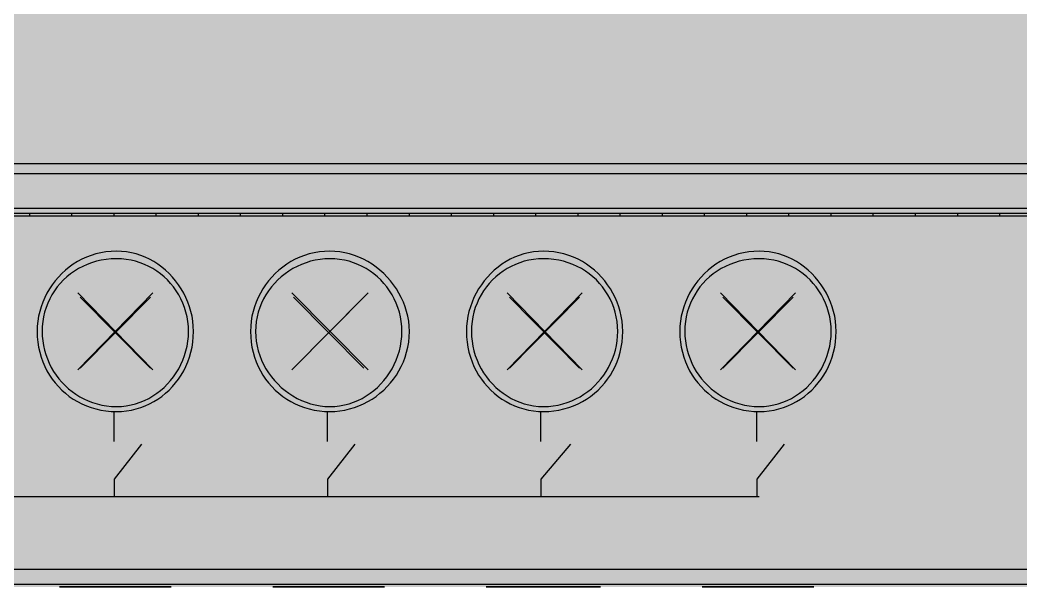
# Model space of a CAD drawing. Header units: millimetres. Extents: x 0 to 966, y -664 to 90.
# Drawn here: x 36.43 to 72, y 0 to 20.16 of the extents above; entities that cross this region are included whole.
import ezdxf

# ---------------------------------------------------------------- set-up
doc = ezdxf.new("R2010")
doc.units = ezdxf.units.MM
for name, color, linetype in [('HDL_BODY', 7, 'Continuous'), ('HDL_COLOUR', 7, 'Continuous'), ('HDL_DETAIL', 7, 'Continuous'), ('HDL_PRINT', 7, 'Continuous')]:
    doc.layers.add(name, color=color, linetype=linetype)

# ---------------------------------------------------------------- blocks, each defined once
blk = doc.blocks.new('M_MHR17U.1_FRONT')
at = {"layer": 'HDL_BODY', "true_color": 0x202126}
blk.add_hatch(color=250, dxfattribs=at).paths.add_polyline_path([(0, 0), (144, 0), (144, 90), (0, 90)])
at = {"layer": 'HDL_BODY', "true_color": 0x23242a}
blk.add_hatch(color=250, dxfattribs=at).paths.add_polyline_path([(0.4, 0.5), (143.6, 0.5), (143.6, 19.8), (0.4, 19.8)])
at = {"layer": 'HDL_COLOUR', "true_color": 0x1a332c}
for points in [[(39.857, 11.94), (39.668, 11.934), (39.483, 11.915), (39.303, 11.885), (39.126, 11.843), (38.954, 11.789), (38.788, 11.726), (38.627, 11.652), (38.471, 11.568), (38.322, 11.475), (38.179, 11.373), (38.042, 11.263), (37.913, 11.145), (37.792, 11.019), (37.678, 10.886), (37.572, 10.747), (37.475, 10.602), (37.386, 10.451), (37.307, 10.294), (37.237, 10.133), (37.177, 9.967), (37.127, 9.798), (37.087, 9.625), (37.059, 9.449), (37.041, 9.27), (37.036, 9.089), (37.041, 8.898), (37.059, 8.711), (37.087, 8.529), (37.127, 8.35), (37.177, 8.177), (37.237, 8.008), (37.307, 7.845), (37.386, 7.688), (37.475, 7.537), (37.572, 7.392), (37.678, 7.255), (37.792, 7.124), (37.913, 7.001), (38.042, 6.886), (38.179, 6.779), (38.322, 6.681), (38.471, 6.592), (38.627, 6.511), (38.788, 6.441), (38.954, 6.38), (39.126, 6.33), (39.303, 6.29), (39.483, 6.261), (39.668, 6.243), (39.857, 6.237), (40.036, 6.243), (40.211, 6.261), (40.384, 6.29), (40.553, 6.33), (40.717, 6.38), (40.878, 6.441), (41.033, 6.511), (41.184, 6.592), (41.329, 6.681), (41.468, 6.779), (41.6, 6.886), (41.727, 7.001), (41.846, 7.124), (41.957, 7.255), (42.061, 7.392), (42.157, 7.537), (42.244, 7.688), (42.323, 7.845), (42.392, 8.008), (42.452, 8.177), (42.501, 8.35), (42.54, 8.529), (42.569, 8.711), (42.586, 8.898), (42.592, 9.089), (42.586, 9.27), (42.569, 9.449), (42.54, 9.625), (42.501, 9.798), (42.452, 9.967), (42.392, 10.133), (42.323, 10.294), (42.244, 10.451), (42.157, 10.602), (42.061, 10.747), (41.957, 10.886), (41.846, 11.019), (41.727, 11.145), (41.6, 11.263), (41.468, 11.373), (41.329, 11.475), (41.184, 11.568), (41.033, 11.652), (40.878, 11.726), (40.717, 11.789), (40.553, 11.843), (40.384, 11.885), (40.211, 11.915), (40.036, 11.934), (39.857, 11.94)], [(47.44, 11.94), (47.252, 11.934), (47.067, 11.915), (46.886, 11.885), (46.709, 11.843), (46.538, 11.789), (46.371, 11.726), (46.21, 11.652), (46.054, 11.568), (45.905, 11.475), (45.762, 11.373), (45.625, 11.263), (45.496, 11.145), (45.375, 11.019), (45.261, 10.886), (45.155, 10.747), (45.058, 10.602), (44.969, 10.451), (44.89, 10.294), (44.82, 10.133), (44.76, 9.967), (44.71, 9.798), (44.671, 9.625), (44.642, 9.449), (44.625, 9.27), (44.619, 9.089), (44.625, 8.898), (44.642, 8.711), (44.671, 8.529), (44.71, 8.35), (44.76, 8.177), (44.82, 8.008), (44.89, 7.845), (44.969, 7.688), (45.058, 7.537), (45.155, 7.392), (45.261, 7.255), (45.375, 7.124), (45.496, 7.001), (45.625, 6.886), (45.762, 6.779), (45.905, 6.681), (46.054, 6.592), (46.21, 6.511), (46.371, 6.441), (46.538, 6.38), (46.709, 6.33), (46.886, 6.29), (47.067, 6.261), (47.252, 6.243), (47.44, 6.237), (47.619, 6.243), (47.796, 6.261), (47.971, 6.29), (48.142, 6.33), (48.31, 6.38), (48.474, 6.441), (48.634, 6.511), (48.788, 6.592), (48.938, 6.681), (49.082, 6.779), (49.22, 6.886), (49.352, 7.001), (49.476, 7.124), (49.593, 7.255), (49.702, 7.392), (49.803, 7.537), (49.895, 7.688), (49.978, 7.845), (50.051, 8.008), (50.115, 8.177), (50.167, 8.35), (50.209, 8.529), (50.24, 8.711), (50.258, 8.898), (50.264, 9.089), (50.258, 9.27), (50.24, 9.449), (50.209, 9.625), (50.167, 9.798), (50.115, 9.967), (50.051, 10.133), (49.978, 10.294), (49.895, 10.451), (49.803, 10.602), (49.702, 10.747), (49.593, 10.886), (49.476, 11.019), (49.352, 11.145), (49.22, 11.263), (49.082, 11.373), (48.938, 11.475), (48.788, 11.568), (48.634, 11.652), (48.474, 11.726), (48.31, 11.789), (48.142, 11.843), (47.971, 11.885), (47.796, 11.915), (47.619, 11.934), (47.44, 11.94)], [(55.026, 11.94), (54.848, 11.934), (54.672, 11.915), (54.499, 11.885), (54.331, 11.843), (54.166, 11.789), (54.005, 11.726), (53.85, 11.652), (53.699, 11.568), (53.555, 11.475), (53.415, 11.373), (53.283, 11.263), (53.157, 11.145), (53.038, 11.019), (52.926, 10.886), (52.822, 10.747), (52.726, 10.602), (52.639, 10.451), (52.56, 10.294), (52.491, 10.133), (52.432, 9.967), (52.382, 9.798), (52.343, 9.625), (52.314, 9.449), (52.297, 9.27), (52.291, 9.089), (52.297, 8.898), (52.314, 8.711), (52.343, 8.529), (52.382, 8.35), (52.432, 8.177), (52.491, 8.008), (52.56, 7.845), (52.639, 7.688), (52.726, 7.537), (52.822, 7.392), (52.926, 7.255), (53.038, 7.124), (53.157, 7.001), (53.283, 6.886), (53.415, 6.779), (53.555, 6.681), (53.699, 6.592), (53.85, 6.511), (54.005, 6.441), (54.166, 6.38), (54.331, 6.33), (54.499, 6.29), (54.672, 6.261), (54.848, 6.243), (55.026, 6.237), (55.215, 6.243), (55.4, 6.261), (55.581, 6.29), (55.757, 6.33), (55.929, 6.38), (56.095, 6.441), (56.257, 6.511), (56.412, 6.592), (56.562, 6.681), (56.705, 6.779), (56.841, 6.886), (56.97, 7.001), (57.092, 7.124), (57.206, 7.255), (57.311, 7.392), (57.409, 7.537), (57.497, 7.688), (57.576, 7.845), (57.646, 8.008), (57.706, 8.177), (57.756, 8.35), (57.796, 8.529), (57.824, 8.711), (57.842, 8.898), (57.848, 9.089), (57.842, 9.27), (57.824, 9.449), (57.796, 9.625), (57.756, 9.798), (57.706, 9.967), (57.646, 10.133), (57.576, 10.294), (57.497, 10.451), (57.409, 10.602), (57.311, 10.747), (57.206, 10.886), (57.092, 11.019), (56.97, 11.145), (56.841, 11.263), (56.705, 11.373), (56.562, 11.475), (56.412, 11.568), (56.257, 11.652), (56.095, 11.726), (55.929, 11.789), (55.757, 11.843), (55.581, 11.885), (55.4, 11.915), (55.215, 11.934), (55.026, 11.94)], [(62.696, 11.94), (62.507, 11.934), (62.322, 11.915), (62.141, 11.885), (61.965, 11.843), (61.793, 11.789), (61.626, 11.726), (61.465, 11.652), (61.31, 11.568), (61.16, 11.475), (61.017, 11.373), (60.881, 11.263), (60.752, 11.145), (60.63, 11.019), (60.516, 10.886), (60.411, 10.747), (60.313, 10.602), (60.225, 10.451), (60.145, 10.294), (60.075, 10.133), (60.015, 9.967), (59.966, 9.798), (59.926, 9.625), (59.898, 9.449), (59.88, 9.27), (59.874, 9.089), (59.88, 8.898), (59.898, 8.711), (59.926, 8.529), (59.966, 8.35), (60.015, 8.177), (60.075, 8.008), (60.145, 7.845), (60.225, 7.688), (60.313, 7.537), (60.411, 7.392), (60.516, 7.255), (60.63, 7.124), (60.752, 7.001), (60.881, 6.886), (61.017, 6.779), (61.16, 6.681), (61.31, 6.592), (61.465, 6.511), (61.626, 6.441), (61.793, 6.38), (61.965, 6.33), (62.141, 6.29), (62.322, 6.261), (62.507, 6.243), (62.696, 6.237), (62.874, 6.243), (63.05, 6.261), (63.223, 6.29), (63.391, 6.33), (63.556, 6.38), (63.716, 6.441), (63.872, 6.511), (64.022, 6.592), (64.167, 6.681), (64.306, 6.779), (64.439, 6.886), (64.565, 7.001), (64.684, 7.124), (64.796, 7.255), (64.9, 7.392), (64.996, 7.537), (65.083, 7.688), (65.162, 7.845), (65.231, 8.008), (65.29, 8.177), (65.34, 8.35), (65.379, 8.529), (65.407, 8.711), (65.425, 8.898), (65.431, 9.089), (65.425, 9.27), (65.407, 9.449), (65.379, 9.625), (65.34, 9.798), (65.29, 9.967), (65.231, 10.133), (65.162, 10.294), (65.083, 10.451), (64.996, 10.602), (64.9, 10.747), (64.796, 10.886), (64.684, 11.019), (64.565, 11.145), (64.439, 11.263), (64.306, 11.373), (64.167, 11.475), (64.022, 11.568), (63.872, 11.652), (63.716, 11.726), (63.556, 11.789), (63.391, 11.843), (63.223, 11.885), (63.05, 11.915), (62.874, 11.934), (62.696, 11.94)], [(39.857, 11.673), (39.672, 11.667), (39.49, 11.65), (39.313, 11.621), (39.141, 11.581), (38.974, 11.531), (38.812, 11.47), (38.656, 11.4), (38.506, 11.32), (38.362, 11.232), (38.225, 11.135), (38.095, 11.029), (37.973, 10.916), (37.858, 10.795), (37.752, 10.668), (37.654, 10.533), (37.564, 10.393), (37.485, 10.246), (37.414, 10.094), (37.354, 9.937), (37.303, 9.776), (37.263, 9.61), (37.235, 9.439), (37.217, 9.266), (37.211, 9.089), (37.217, 8.919), (37.233, 8.751), (37.259, 8.585), (37.296, 8.423), (37.343, 8.264), (37.399, 8.108), (37.464, 7.957), (37.538, 7.81), (37.62, 7.668), (37.711, 7.532), (37.81, 7.402), (37.917, 7.277), (38.031, 7.16), (38.151, 7.049), (38.279, 6.946), (38.413, 6.851), (38.553, 6.764), (38.699, 6.686), (38.85, 6.617), (39.007, 6.557), (39.168, 6.507), (39.334, 6.468), (39.505, 6.439), (39.679, 6.422), (39.857, 6.416), (40.032, 6.422), (40.204, 6.441), (40.372, 6.472), (40.536, 6.515), (40.697, 6.569), (40.852, 6.633), (41.002, 6.708), (41.147, 6.792), (41.287, 6.886), (41.42, 6.988), (41.546, 7.099), (41.666, 7.218), (41.778, 7.344), (41.882, 7.477), (41.979, 7.617), (42.066, 7.762), (42.145, 7.914), (42.215, 8.07), (42.275, 8.231), (42.325, 8.396), (42.364, 8.565), (42.393, 8.737), (42.411, 8.912), (42.416, 9.089), (42.411, 9.266), (42.393, 9.439), (42.364, 9.61), (42.325, 9.776), (42.275, 9.937), (42.215, 10.094), (42.145, 10.246), (42.066, 10.393), (41.979, 10.533), (41.882, 10.668), (41.778, 10.795), (41.666, 10.916), (41.546, 11.029), (41.42, 11.135), (41.287, 11.232), (41.147, 11.32), (41.002, 11.4), (40.852, 11.47), (40.697, 11.531), (40.536, 11.581), (40.372, 11.621), (40.204, 11.65), (40.032, 11.667), (39.857, 11.673)], [(47.44, 11.673), (47.265, 11.667), (47.092, 11.65), (46.922, 11.621), (46.755, 11.581), (46.591, 11.531), (46.432, 11.47), (46.277, 11.4), (46.128, 11.32), (45.984, 11.232), (45.846, 11.135), (45.714, 11.029), (45.59, 10.916), (45.472, 10.795), (45.363, 10.668), (45.262, 10.533), (45.169, 10.393), (45.086, 10.246), (45.012, 10.094), (44.948, 9.937), (44.895, 9.776), (44.853, 9.61), (44.822, 9.439), (44.804, 9.266), (44.797, 9.089), (44.804, 8.912), (44.822, 8.737), (44.853, 8.565), (44.895, 8.396), (44.948, 8.231), (45.012, 8.07), (45.086, 7.914), (45.169, 7.762), (45.262, 7.617), (45.363, 7.477), (45.472, 7.344), (45.59, 7.218), (45.714, 7.099), (45.846, 6.988), (45.984, 6.886), (46.128, 6.792), (46.277, 6.708), (46.432, 6.633), (46.591, 6.569), (46.755, 6.515), (46.922, 6.472), (47.092, 6.441), (47.265, 6.422), (47.44, 6.416), (47.615, 6.422), (47.787, 6.441), (47.955, 6.472), (48.12, 6.515), (48.28, 6.569), (48.435, 6.633), (48.586, 6.708), (48.731, 6.792), (48.87, 6.886), (49.003, 6.988), (49.129, 7.099), (49.249, 7.218), (49.361, 7.344), (49.465, 7.477), (49.562, 7.617), (49.649, 7.762), (49.728, 7.914), (49.798, 8.07), (49.858, 8.231), (49.908, 8.396), (49.947, 8.565), (49.976, 8.737), (49.994, 8.912), (50, 9.089), (49.994, 9.266), (49.976, 9.439), (49.947, 9.61), (49.908, 9.776), (49.858, 9.937), (49.798, 10.094), (49.728, 10.246), (49.649, 10.393), (49.562, 10.533), (49.465, 10.668), (49.361, 10.795), (49.249, 10.916), (49.129, 11.029), (49.003, 11.135), (48.87, 11.232), (48.731, 11.32), (48.586, 11.4), (48.435, 11.47), (48.28, 11.531), (48.12, 11.581), (47.955, 11.621), (47.787, 11.65), (47.615, 11.667), (47.44, 11.673)], [(55.026, 11.673), (54.851, 11.667), (54.679, 11.65), (54.51, 11.621), (54.346, 11.581), (54.185, 11.531), (54.03, 11.47), (53.879, 11.4), (53.734, 11.32), (53.595, 11.232), (53.462, 11.135), (53.336, 11.029), (53.216, 10.916), (53.104, 10.795), (53, 10.668), (52.904, 10.533), (52.816, 10.393), (52.737, 10.246), (52.668, 10.094), (52.608, 9.937), (52.558, 9.776), (52.519, 9.61), (52.49, 9.439), (52.473, 9.266), (52.467, 9.089), (52.473, 8.912), (52.49, 8.737), (52.519, 8.565), (52.558, 8.396), (52.608, 8.231), (52.668, 8.07), (52.737, 7.914), (52.816, 7.762), (52.904, 7.617), (53, 7.477), (53.104, 7.344), (53.216, 7.218), (53.336, 7.099), (53.462, 6.988), (53.595, 6.886), (53.734, 6.792), (53.879, 6.708), (54.03, 6.633), (54.185, 6.569), (54.346, 6.515), (54.51, 6.472), (54.679, 6.441), (54.851, 6.422), (55.026, 6.416), (55.204, 6.422), (55.378, 6.439), (55.549, 6.468), (55.715, 6.507), (55.876, 6.557), (56.032, 6.617), (56.184, 6.686), (56.329, 6.764), (56.469, 6.851), (56.603, 6.946), (56.731, 7.049), (56.851, 7.16), (56.965, 7.277), (57.071, 7.402), (57.17, 7.532), (57.261, 7.668), (57.343, 7.81), (57.417, 7.957), (57.482, 8.108), (57.538, 8.264), (57.584, 8.423), (57.621, 8.585), (57.647, 8.751), (57.664, 8.919), (57.669, 9.089), (57.663, 9.266), (57.646, 9.439), (57.617, 9.61), (57.577, 9.776), (57.527, 9.937), (57.467, 10.094), (57.396, 10.246), (57.316, 10.393), (57.228, 10.533), (57.13, 10.668), (57.023, 10.795), (56.909, 10.916), (56.787, 11.029), (56.657, 11.135), (56.52, 11.232), (56.377, 11.32), (56.227, 11.4), (56.071, 11.47), (55.909, 11.531), (55.742, 11.581), (55.57, 11.621), (55.393, 11.65), (55.211, 11.667), (55.026, 11.673)], [(62.696, 11.673), (62.51, 11.667), (62.329, 11.65), (62.152, 11.621), (61.98, 11.581), (61.813, 11.531), (61.651, 11.47), (61.495, 11.4), (61.344, 11.32), (61.201, 11.232), (61.064, 11.135), (60.934, 11.029), (60.811, 10.916), (60.697, 10.795), (60.59, 10.668), (60.492, 10.533), (60.403, 10.393), (60.323, 10.246), (60.253, 10.094), (60.192, 9.937), (60.142, 9.776), (60.102, 9.61), (60.073, 9.439), (60.056, 9.266), (60.05, 9.089), (60.055, 8.919), (60.072, 8.751), (60.098, 8.585), (60.135, 8.423), (60.181, 8.264), (60.237, 8.108), (60.303, 7.957), (60.377, 7.81), (60.459, 7.668), (60.55, 7.532), (60.649, 7.402), (60.755, 7.277), (60.869, 7.16), (60.99, 7.049), (61.118, 6.946), (61.252, 6.851), (61.392, 6.764), (61.538, 6.686), (61.689, 6.617), (61.846, 6.557), (62.007, 6.507), (62.173, 6.468), (62.343, 6.439), (62.518, 6.422), (62.696, 6.416), (62.871, 6.422), (63.042, 6.441), (63.211, 6.472), (63.375, 6.515), (63.535, 6.569), (63.691, 6.633), (63.841, 6.708), (63.986, 6.792), (64.125, 6.886), (64.258, 6.988), (64.385, 7.099), (64.504, 7.218), (64.617, 7.344), (64.721, 7.477), (64.817, 7.617), (64.905, 7.762), (64.984, 7.914), (65.054, 8.07), (65.114, 8.231), (65.163, 8.396), (65.203, 8.565), (65.232, 8.737), (65.249, 8.912), (65.255, 9.089), (65.249, 9.266), (65.232, 9.439), (65.203, 9.61), (65.163, 9.776), (65.114, 9.937), (65.054, 10.094), (64.984, 10.246), (64.905, 10.393), (64.817, 10.533), (64.721, 10.668), (64.617, 10.795), (64.504, 10.916), (64.385, 11.029), (64.258, 11.135), (64.125, 11.232), (63.986, 11.32), (63.841, 11.4), (63.691, 11.47), (63.535, 11.531), (63.375, 11.581), (63.211, 11.621), (63.042, 11.65), (62.871, 11.667), (62.696, 11.673)]]:
    blk.add_hatch(color=250, dxfattribs=at).paths.add_polyline_path(points)
at = {"layer": 'HDL_COLOUR', "true_color": 0x9ea4a8}
for points in [[(41.759, 9.089), (41.742, 9.349), (41.692, 9.606), (41.611, 9.853), (41.498, 10.087), (41.357, 10.304), (41.189, 10.5), (40.998, 10.673), (40.786, 10.818), (40.558, 10.933), (40.317, 11.017), (40.068, 11.068), (39.814, 11.085), (39.56, 11.068), (39.31, 11.017), (39.07, 10.933), (38.841, 10.818), (38.63, 10.673), (38.439, 10.5), (38.271, 10.304), (38.13, 10.087), (38.017, 9.853), (37.935, 9.606), (37.886, 9.349), (37.869, 9.089), (37.886, 8.828), (37.935, 8.572), (38.017, 8.325), (38.13, 8.091), (38.271, 7.874), (38.439, 7.678), (38.63, 7.505), (38.841, 7.36), (39.07, 7.245), (39.31, 7.161), (39.56, 7.11), (39.814, 7.093), (40.068, 7.11), (40.317, 7.161), (40.558, 7.245), (40.786, 7.36), (40.998, 7.505), (41.189, 7.678), (41.357, 7.874), (41.498, 8.091), (41.611, 8.325), (41.692, 8.572), (41.742, 8.828)], [(49.418, 9.089), (49.401, 9.349), (49.35, 9.606), (49.267, 9.853), (49.153, 10.087), (49.009, 10.304), (48.839, 10.5), (48.644, 10.673), (48.43, 10.818), (48.198, 10.933), (47.953, 11.017), (47.7, 11.068), (47.442, 11.085), (47.184, 11.068), (46.93, 11.017), (46.685, 10.933), (46.454, 10.818), (46.239, 10.673), (46.044, 10.5), (45.874, 10.304), (45.73, 10.087), (45.616, 9.853), (45.533, 9.606), (45.483, 9.349), (45.466, 9.089), (45.483, 8.828), (45.533, 8.572), (45.616, 8.325), (45.73, 8.091), (45.874, 7.874), (46.044, 7.678), (46.239, 7.505), (46.454, 7.36), (46.685, 7.245), (46.93, 7.161), (47.184, 7.11), (47.442, 7.093), (47.7, 7.11), (47.953, 7.161), (48.198, 7.245), (48.43, 7.36), (48.644, 7.505), (48.839, 7.678), (49.009, 7.874), (49.153, 8.091), (49.267, 8.325), (49.35, 8.572), (49.401, 8.828)], [(57.014, 9.089), (56.997, 9.349), (56.948, 9.606), (56.866, 9.853), (56.754, 10.087), (56.612, 10.304), (56.445, 10.5), (56.253, 10.673), (56.042, 10.818), (55.814, 10.933), (55.573, 11.017), (55.323, 11.068), (55.069, 11.085), (54.816, 11.068), (54.566, 11.017), (54.325, 10.933), (54.097, 10.818), (53.885, 10.673), (53.694, 10.5), (53.526, 10.304), (53.385, 10.087), (53.273, 9.853), (53.191, 9.606), (53.141, 9.349), (53.125, 9.089), (53.141, 8.828), (53.191, 8.572), (53.273, 8.325), (53.385, 8.091), (53.526, 7.874), (53.694, 7.678), (53.885, 7.505), (54.097, 7.36), (54.325, 7.245), (54.566, 7.161), (54.816, 7.11), (55.069, 7.093), (55.323, 7.11), (55.573, 7.161), (55.814, 7.245), (56.042, 7.36), (56.253, 7.505), (56.445, 7.678), (56.612, 7.874), (56.754, 8.091), (56.866, 8.325), (56.948, 8.572), (56.997, 8.828)], [(64.597, 9.089), (64.581, 9.349), (64.531, 9.606), (64.449, 9.853), (64.337, 10.087), (64.195, 10.304), (64.028, 10.5), (63.836, 10.673), (63.625, 10.818), (63.397, 10.933), (63.156, 11.017), (62.906, 11.068), (62.652, 11.085), (62.399, 11.068), (62.149, 11.017), (61.908, 10.933), (61.68, 10.818), (61.469, 10.673), (61.277, 10.5), (61.11, 10.304), (60.968, 10.087), (60.856, 9.853), (60.774, 9.606), (60.724, 9.349), (60.708, 9.089), (60.724, 8.828), (60.774, 8.572), (60.856, 8.325), (60.968, 8.091), (61.11, 7.874), (61.277, 7.678), (61.469, 7.505), (61.68, 7.36), (61.908, 7.245), (62.149, 7.161), (62.399, 7.11), (62.652, 7.093), (62.906, 7.11), (63.156, 7.161), (63.397, 7.245), (63.625, 7.36), (63.836, 7.505), (64.028, 7.678), (64.195, 7.874), (64.337, 8.091), (64.449, 8.325), (64.531, 8.572), (64.581, 8.828)], [(41.636, 9.045), (41.62, 9.285), (41.574, 9.521), (41.497, 9.749), (41.392, 9.965), (41.259, 10.165), (41.102, 10.346), (40.923, 10.505), (40.725, 10.638), (40.511, 10.745), (40.285, 10.822), (40.052, 10.869), (39.814, 10.885), (39.576, 10.869), (39.342, 10.822), (39.117, 10.745), (38.903, 10.638), (38.705, 10.505), (38.526, 10.346), (38.368, 10.165), (38.236, 9.965), (38.131, 9.749), (38.054, 9.521), (38.008, 9.285), (37.992, 9.045), (38.008, 8.804), (38.054, 8.568), (38.131, 8.34), (38.236, 8.125), (38.368, 7.924), (38.526, 7.743), (38.705, 7.585), (38.903, 7.451), (39.117, 7.345), (39.342, 7.267), (39.576, 7.22), (39.814, 7.204), (40.052, 7.22), (40.285, 7.267), (40.511, 7.345), (40.725, 7.451), (40.923, 7.585), (41.102, 7.743), (41.259, 7.924), (41.392, 8.125), (41.497, 8.34), (41.574, 8.568), (41.62, 8.804)], [(49.219, 9.045), (49.204, 9.285), (49.157, 9.521), (49.081, 9.749), (48.975, 9.965), (48.843, 10.165), (48.686, 10.346), (48.507, 10.505), (48.309, 10.638), (48.095, 10.745), (47.87, 10.822), (47.636, 10.869), (47.398, 10.885), (47.161, 10.869), (46.927, 10.822), (46.702, 10.745), (46.488, 10.638), (46.29, 10.505), (46.111, 10.346), (45.954, 10.165), (45.822, 9.965), (45.716, 9.749), (45.64, 9.521), (45.593, 9.285), (45.578, 9.045), (45.593, 8.804), (45.64, 8.568), (45.716, 8.34), (45.822, 8.125), (45.954, 7.924), (46.111, 7.743), (46.29, 7.585), (46.488, 7.451), (46.702, 7.345), (46.927, 7.267), (47.161, 7.22), (47.398, 7.204), (47.636, 7.22), (47.87, 7.267), (48.095, 7.345), (48.309, 7.451), (48.507, 7.585), (48.686, 7.743), (48.843, 7.924), (48.975, 8.125), (49.081, 8.34), (49.157, 8.568), (49.204, 8.804)], [(56.889, 9.045), (56.873, 9.285), (56.827, 9.521), (56.75, 9.749), (56.645, 9.965), (56.512, 10.165), (56.355, 10.346), (56.176, 10.505), (55.978, 10.638), (55.765, 10.745), (55.539, 10.822), (55.306, 10.869), (55.068, 10.885), (54.83, 10.869), (54.597, 10.822), (54.371, 10.745), (54.157, 10.638), (53.959, 10.505), (53.78, 10.346), (53.623, 10.165), (53.491, 9.965), (53.386, 9.749), (53.309, 9.521), (53.263, 9.285), (53.247, 9.045), (53.263, 8.804), (53.309, 8.568), (53.386, 8.34), (53.491, 8.125), (53.623, 7.924), (53.78, 7.743), (53.959, 7.585), (54.157, 7.451), (54.371, 7.345), (54.597, 7.267), (54.83, 7.22), (55.068, 7.204), (55.306, 7.22), (55.539, 7.267), (55.765, 7.345), (55.978, 7.451), (56.176, 7.585), (56.355, 7.743), (56.512, 7.924), (56.645, 8.125), (56.75, 8.34), (56.827, 8.568), (56.873, 8.804)], [(64.474, 9.045), (64.459, 9.285), (64.412, 9.521), (64.336, 9.749), (64.23, 9.965), (64.098, 10.165), (63.941, 10.346), (63.762, 10.505), (63.563, 10.638), (63.35, 10.745), (63.124, 10.822), (62.89, 10.869), (62.652, 10.885), (62.415, 10.869), (62.181, 10.822), (61.955, 10.745), (61.742, 10.638), (61.543, 10.505), (61.364, 10.346), (61.207, 10.165), (61.075, 9.965), (60.969, 9.749), (60.893, 9.521), (60.846, 9.285), (60.831, 9.045), (60.846, 8.804), (60.893, 8.568), (60.969, 8.34), (61.075, 8.125), (61.207, 7.924), (61.364, 7.743), (61.543, 7.585), (61.742, 7.451), (61.955, 7.345), (62.181, 7.267), (62.415, 7.22), (62.652, 7.204), (62.89, 7.22), (63.124, 7.267), (63.35, 7.345), (63.563, 7.451), (63.762, 7.585), (63.941, 7.743), (64.098, 7.924), (64.23, 8.125), (64.336, 8.34), (64.412, 8.568), (64.459, 8.804)]]:
    blk.add_hatch(color=253, dxfattribs=at).paths.add_polyline_path(points)
at = {"layer": 'HDL_PRINT', "true_color": 0xdee1e9}
for points in [[(39.241, 15.416), (38.976, 15.416), (38.976, 17.02), (38.938, 16.986), (38.9, 16.961), (38.862, 16.94), (38.825, 16.921), (38.787, 16.9), (38.749, 16.875), (38.711, 16.842), (38.673, 16.809), (38.635, 16.785), (38.598, 16.769), (38.56, 16.759), (38.522, 16.754), (38.484, 16.753), (38.446, 16.752), (38.446, 16.931), (38.508, 16.964), (38.563, 16.997), (38.612, 17.031), (38.656, 17.064), (38.695, 17.098), (38.732, 17.131), (38.767, 17.165), (38.8, 17.198), (38.859, 17.231), (38.903, 17.265), (38.938, 17.298), (38.965, 17.332), (38.989, 17.365), (39.011, 17.399), (39.036, 17.432), (39.065, 17.465), (39.241, 17.465), (39.241, 15.416)], [(46.824, 15.416), (46.559, 15.416), (46.559, 17.02), (46.526, 17.015), (46.498, 17), (46.473, 16.978), (46.444, 16.949), (46.408, 16.916), (46.36, 16.88), (46.294, 16.842), (46.257, 16.837), (46.22, 16.824), (46.182, 16.807), (46.144, 16.788), (46.106, 16.77), (46.068, 16.757), (46.029, 16.752), (46.029, 17.02), (46.092, 17.024), (46.149, 17.035), (46.201, 17.053), (46.251, 17.075), (46.3, 17.102), (46.352, 17.133), (46.408, 17.165), (46.47, 17.198), (46.508, 17.236), (46.544, 17.274), (46.578, 17.313), (46.606, 17.351), (46.629, 17.389), (46.643, 17.427), (46.648, 17.465), (46.824, 17.465), (46.824, 15.416)], [(47.44, 15.951), (47.705, 16.04), (47.709, 15.977), (47.72, 15.921), (47.738, 15.872), (47.761, 15.828), (47.788, 15.788), (47.818, 15.751), (47.85, 15.717), (47.884, 15.683), (47.89, 15.677), (47.909, 15.66), (47.938, 15.639), (47.974, 15.617), (48.015, 15.601), (48.059, 15.594), (48.121, 15.598), (48.176, 15.609), (48.225, 15.627), (48.268, 15.65), (48.308, 15.677), (48.344, 15.707), (48.378, 15.739), (48.41, 15.772), (48.44, 15.806), (48.462, 15.84), (48.478, 15.877), (48.488, 15.917), (48.495, 15.961), (48.498, 16.01), (48.499, 16.066), (48.5, 16.129), (48.499, 16.166), (48.498, 16.209), (48.495, 16.257), (48.488, 16.307), (48.478, 16.357), (48.462, 16.404), (48.44, 16.448), (48.41, 16.485), (48.373, 16.518), (48.334, 16.542), (48.291, 16.558), (48.244, 16.567), (48.19, 16.572), (48.129, 16.574), (48.059, 16.574), (48.052, 16.574), (48.033, 16.571), (48.004, 16.563), (47.967, 16.548), (47.927, 16.523), (47.884, 16.485), (47.846, 16.479), (47.817, 16.462), (47.794, 16.441), (47.771, 16.419), (47.743, 16.403), (47.705, 16.396), (47.529, 16.396), (47.705, 17.465), (48.675, 17.465), (48.675, 17.198), (47.884, 17.198), (47.794, 16.663), (47.837, 16.696), (47.888, 16.72), (47.943, 16.736), (47.999, 16.745), (48.054, 16.75), (48.103, 16.752), (48.145, 16.752), (48.205, 16.752), (48.263, 16.75), (48.32, 16.746), (48.374, 16.737), (48.426, 16.722), (48.474, 16.7), (48.517, 16.669), (48.556, 16.627), (48.589, 16.574), (48.641, 16.541), (48.682, 16.503), (48.712, 16.459), (48.734, 16.411), (48.749, 16.359), (48.758, 16.304), (48.763, 16.247), (48.764, 16.188), (48.764, 16.129), (48.764, 16.062), (48.763, 15.996), (48.76, 15.933), (48.753, 15.873), (48.743, 15.816), (48.727, 15.765), (48.705, 15.721), (48.675, 15.683), (48.622, 15.632), (48.569, 15.587), (48.515, 15.547), (48.459, 15.512), (48.401, 15.483), (48.34, 15.459), (48.276, 15.44), (48.208, 15.427), (48.136, 15.419), (48.059, 15.416), (48.004, 15.416), (47.953, 15.418), (47.906, 15.422), (47.861, 15.431), (47.817, 15.446), (47.772, 15.469), (47.725, 15.5), (47.674, 15.541), (47.619, 15.594), (47.585, 15.628), (47.553, 15.662), (47.523, 15.699), (47.496, 15.739), (47.473, 15.783), (47.455, 15.832), (47.444, 15.888), (47.44, 15.951)], [(54.407, 15.416), (54.232, 15.416), (54.232, 17.02), (54.193, 17.015), (54.156, 17), (54.118, 16.978), (54.08, 16.949), (54.043, 16.916), (54.005, 16.88), (53.967, 16.842), (53.929, 16.837), (53.891, 16.824), (53.853, 16.807), (53.815, 16.788), (53.778, 16.77), (53.74, 16.757), (53.702, 16.752), (53.702, 17.02), (53.764, 17.024), (53.819, 17.035), (53.868, 17.053), (53.911, 17.075), (53.951, 17.102), (53.988, 17.133), (54.022, 17.165), (54.056, 17.198), (54.093, 17.236), (54.131, 17.274), (54.168, 17.313), (54.206, 17.351), (54.244, 17.389), (54.283, 17.427), (54.321, 17.465), (54.407, 17.465), (54.407, 15.416)], [(62.08, 15.416), (61.815, 15.416), (61.815, 17.02), (61.777, 16.986), (61.739, 16.961), (61.701, 16.94), (61.663, 16.921), (61.626, 16.9), (61.588, 16.875), (61.55, 16.842), (61.513, 16.809), (61.475, 16.785), (61.437, 16.769), (61.4, 16.759), (61.361, 16.754), (61.323, 16.753), (61.285, 16.752), (61.285, 16.931), (61.341, 16.96), (61.392, 16.99), (61.44, 17.02), (61.484, 17.05), (61.528, 17.079), (61.573, 17.109), (61.62, 17.139), (61.67, 17.168), (61.725, 17.198), (61.763, 17.236), (61.8, 17.274), (61.833, 17.313), (61.862, 17.351), (61.884, 17.389), (61.899, 17.427), (61.904, 17.465), (62.08, 17.465), (62.08, 15.416)], [(62.696, 17.198), (62.696, 17.465), (64.02, 17.465), (64.02, 17.198), (63.991, 17.169), (63.957, 17.134), (63.921, 17.094), (63.882, 17.048), (63.843, 16.998), (63.803, 16.941), (63.765, 16.88), (63.728, 16.813), (63.695, 16.741), (63.666, 16.663), (63.62, 16.613), (63.578, 16.558), (63.54, 16.5), (63.505, 16.438), (63.472, 16.374), (63.442, 16.307), (63.414, 16.238), (63.388, 16.167), (63.363, 16.096), (63.338, 16.023), (63.315, 15.951), (63.312, 15.891), (63.303, 15.832), (63.292, 15.772), (63.277, 15.713), (63.263, 15.653), (63.249, 15.594), (63.237, 15.535), (63.228, 15.475), (63.225, 15.416), (62.961, 15.416), (62.964, 15.475), (62.972, 15.536), (62.984, 15.597), (62.998, 15.661), (63.013, 15.728), (63.027, 15.799), (63.039, 15.874), (63.047, 15.954), (63.05, 16.04), (63.076, 16.096), (63.102, 16.156), (63.128, 16.219), (63.155, 16.285), (63.181, 16.352), (63.208, 16.418), (63.234, 16.484), (63.261, 16.547), (63.288, 16.607), (63.315, 16.663), (63.37, 16.723), (63.42, 16.782), (63.465, 16.842), (63.505, 16.901), (63.542, 16.96), (63.575, 17.02), (63.607, 17.079), (63.637, 17.139), (63.666, 17.198), (62.696, 17.198)]]:
    blk.add_hatch(color=254, dxfattribs=at).paths.add_polyline_path(points)
h = blk.add_hatch(color=254, dxfattribs=at)
h.paths.add_polyline_path([(40.652, 15.416), (40.652, 15.951), (39.771, 15.951), (39.771, 16.129), (40.652, 17.465), (40.916, 17.465), (40.916, 16.129), (41.181, 16.129), (41.181, 15.951), (40.916, 15.951), (40.916, 15.416), (40.652, 15.416)])
h.paths.add_polyline_path([(40.652, 16.129), (40.652, 17.02), (40.036, 16.129), (40.652, 16.129)])
h = blk.add_hatch(color=254, dxfattribs=at)
h.paths.add_polyline_path([(56.348, 17.02), (56.083, 16.931), (56.082, 16.969), (56.081, 17.007), (56.076, 17.045), (56.066, 17.083), (56.05, 17.122), (56.027, 17.16), (55.993, 17.198), (55.987, 17.236), (55.968, 17.261), (55.939, 17.276), (55.903, 17.284), (55.862, 17.287), (55.818, 17.287), (55.781, 17.287), (55.743, 17.285), (55.705, 17.28), (55.668, 17.27), (55.629, 17.255), (55.591, 17.231), (55.553, 17.198), (55.521, 17.193), (55.496, 17.176), (55.476, 17.149), (55.457, 17.111), (55.436, 17.062), (55.411, 17.002), (55.377, 16.931), (55.374, 16.893), (55.363, 16.849), (55.349, 16.798), (55.333, 16.741), (55.316, 16.681), (55.302, 16.617), (55.292, 16.552), (55.288, 16.485), (55.326, 16.523), (55.365, 16.56), (55.403, 16.593), (55.441, 16.621), (55.478, 16.644), (55.516, 16.658), (55.553, 16.663), (55.591, 16.696), (55.629, 16.72), (55.668, 16.736), (55.705, 16.745), (55.743, 16.75), (55.781, 16.752), (55.818, 16.752), (55.88, 16.748), (55.936, 16.737), (55.988, 16.719), (56.038, 16.697), (56.088, 16.67), (56.14, 16.64), (56.196, 16.608), (56.258, 16.574), (56.292, 16.537), (56.324, 16.492), (56.354, 16.441), (56.381, 16.385), (56.404, 16.325), (56.422, 16.261), (56.433, 16.195), (56.437, 16.129), (56.433, 16.066), (56.423, 16.01), (56.409, 15.961), (56.392, 15.917), (56.376, 15.877), (56.362, 15.84), (56.351, 15.806), (56.348, 15.772), (56.314, 15.713), (56.281, 15.668), (56.248, 15.633), (56.215, 15.605), (56.182, 15.582), (56.149, 15.559), (56.116, 15.535), (56.083, 15.505), (56.044, 15.472), (56.005, 15.448), (55.962, 15.432), (55.915, 15.423), (55.862, 15.418), (55.802, 15.416), (55.732, 15.416), (55.665, 15.42), (55.599, 15.431), (55.536, 15.449), (55.476, 15.472), (55.421, 15.498), (55.37, 15.529), (55.325, 15.561), (55.288, 15.594), (55.244, 15.645), (55.209, 15.7), (55.18, 15.76), (55.158, 15.824), (55.141, 15.892), (55.129, 15.965), (55.121, 16.043), (55.116, 16.124), (55.114, 16.21), (55.113, 16.301), (55.113, 16.396), (55.113, 16.493), (55.114, 16.589), (55.116, 16.684), (55.121, 16.776), (55.129, 16.865), (55.141, 16.95), (55.158, 17.031), (55.18, 17.105), (55.209, 17.173), (55.244, 17.234), (55.288, 17.287), (55.321, 17.317), (55.36, 17.346), (55.406, 17.373), (55.459, 17.398), (55.517, 17.42), (55.583, 17.439), (55.654, 17.453), (55.733, 17.462), (55.818, 17.465), (55.888, 17.465), (55.949, 17.463), (56.003, 17.458), (56.05, 17.449), (56.093, 17.433), (56.133, 17.409), (56.172, 17.376), (56.204, 17.339), (56.236, 17.296), (56.265, 17.248), (56.292, 17.198), (56.315, 17.148), (56.332, 17.101), (56.344, 17.057), (56.348, 17.02)])
h.paths.add_polyline_path([(55.377, 16.129), (55.377, 16.084), (55.377, 16.04), (55.377, 15.995), (55.377, 15.95), (55.377, 15.906), (55.377, 15.861), (55.411, 15.823), (55.436, 15.787), (55.457, 15.754), (55.476, 15.725), (55.496, 15.703), (55.521, 15.688), (55.553, 15.683), (55.597, 15.646), (55.639, 15.621), (55.676, 15.605), (55.705, 15.597), (55.725, 15.595), (55.732, 15.594), (55.801, 15.599), (55.86, 15.614), (55.908, 15.636), (55.946, 15.665), (55.972, 15.698), (55.988, 15.734), (55.993, 15.772), (56.027, 15.806), (56.059, 15.84), (56.089, 15.877), (56.116, 15.917), (56.139, 15.961), (56.157, 16.01), (56.168, 16.066), (56.172, 16.129), (56.167, 16.167), (56.152, 16.205), (56.13, 16.243), (56.101, 16.281), (56.068, 16.32), (56.031, 16.358), (55.993, 16.396), (55.988, 16.434), (55.972, 16.47), (55.946, 16.504), (55.908, 16.532), (55.86, 16.555), (55.801, 16.569), (55.732, 16.574), (55.693, 16.569), (55.655, 16.555), (55.617, 16.532), (55.579, 16.504), (55.541, 16.47), (55.504, 16.434), (55.467, 16.396), (55.434, 16.358), (55.41, 16.32), (55.394, 16.281), (55.384, 16.243), (55.379, 16.205), (55.378, 16.167), (55.377, 16.129)])
at = {"layer": 'HDL_DETAIL', "color": 251, "true_color": 0x52555c}
for points in [[(5.467, 15.059), (138.533, 15.059)], [(5.467, 14.703), (138.533, 14.703)], [(138.533, 13.455), (5.467, 13.455)], [(138.533, 13.277), (5.467, 13.277)], [(138.533, 13.188), (5.467, 13.188)], [(36.771, 13.188), (36.771, 13.277)], [(38.271, 13.188), (38.271, 13.277)], [(39.771, 13.188), (39.771, 13.277)], [(41.268, 13.188), (41.268, 13.277)], [(42.768, 13.188), (42.768, 13.277)], [(44.268, 13.188), (44.268, 13.277)], [(45.765, 13.188), (45.765, 13.277)], [(47.265, 13.188), (47.265, 13.277)], [(48.764, 13.188), (48.764, 13.277)], [(50.264, 13.188), (50.264, 13.277)], [(51.761, 13.188), (51.761, 13.277)], [(53.261, 13.188), (53.261, 13.277)], [(54.761, 13.188), (54.761, 13.277)], [(56.258, 13.188), (56.258, 13.277)], [(57.758, 13.188), (57.758, 13.277)], [(59.258, 13.188), (59.258, 13.277)], [(60.755, 13.188), (60.755, 13.277)], [(62.255, 13.188), (62.255, 13.277)], [(63.755, 13.188), (63.755, 13.277)], [(65.255, 13.188), (65.255, 13.277)], [(66.752, 13.188), (66.752, 13.277)], [(68.252, 13.188), (68.252, 13.277)], [(69.752, 13.188), (69.752, 13.277)], [(71.249, 13.188), (71.249, 13.277)], [(62.696, 3.208), (32.714, 3.208), (32.642, 3.212), (32.571, 3.225), (32.503, 3.246), (32.438, 3.274), (32.378, 3.31), (32.324, 3.352), (32.277, 3.401), (32.238, 3.456), (32.209, 3.517), (32.191, 3.583), (32.185, 3.654), (32.185, 6.237)], [(39.771, 5.168), (39.771, 6.237)], [(47.354, 5.168), (47.354, 6.237)], [(54.937, 5.168), (54.937, 6.237)], [(62.609, 5.168), (62.609, 6.237)], [(40.741, 5.079), (39.771, 3.832), (39.771, 3.208)], [(48.324, 5.079), (47.354, 3.832), (47.354, 3.208)], [(55.993, 5.079), (54.937, 3.832), (54.937, 3.208)], [(63.58, 5.079), (62.609, 3.832), (62.609, 3.208)], [(114.9, 0.624), (5.026, 0.624)], [(114.459, 0.089), (4.497, 0.089)], [(41.797, 0), (41.79, 0), (41.769, 0), (41.733, 0), (41.683, 0), (41.621, 0), (41.544, 0), (41.455, 0), (41.354, 0), (41.24, 0), (41.114, 0), (40.976, 0), (40.827, 0), (40.71, 0), (40.588, 0), (40.464, 0), (40.337, 0), (40.208, 0), (40.078, 0), (39.946, 0), (39.814, 0), (39.682, 0), (39.55, 0), (39.419, 0), (39.29, 0), (39.163, 0), (39.039, 0), (38.918, 0), (38.8, 0), (38.651, 0), (38.514, 0), (38.388, 0), (38.274, 0), (38.172, 0), (38.083, 0), (38.007, 0), (37.944, 0), (37.895, 0), (37.859, 0), (37.838, 0), (37.83, 0)], [(37.83, 0), (37.838, 0), (37.859, 0), (37.895, 0), (37.944, 0), (38.007, 0), (38.083, 0), (38.172, 0), (38.274, 0), (38.388, 0), (38.514, 0), (38.651, 0), (38.8, 0), (38.918, 0), (39.039, 0), (39.163, 0), (39.29, 0), (39.419, 0), (39.55, 0), (39.682, 0), (39.814, 0), (39.946, 0), (40.078, 0), (40.208, 0), (40.337, 0), (40.464, 0), (40.588, 0), (40.71, 0), (40.827, 0), (40.976, 0), (41.114, 0), (41.24, 0), (41.354, 0), (41.455, 0), (41.544, 0), (41.621, 0), (41.683, 0), (41.733, 0), (41.769, 0), (41.79, 0), (41.797, 0)], [(49.381, 0), (49.373, 0), (49.352, 0), (49.316, 0), (49.267, 0), (49.204, 0), (49.128, 0), (49.039, 0), (48.937, 0), (48.823, 0), (48.697, 0), (48.559, 0), (48.41, 0), (48.293, 0), (48.172, 0), (48.047, 0), (47.92, 0), (47.791, 0), (47.661, 0), (47.529, 0), (47.397, 0), (47.265, 0), (47.133, 0), (47.003, 0), (46.874, 0), (46.747, 0), (46.622, 0), (46.501, 0), (46.384, 0), (46.234, 0), (46.097, 0), (45.971, 0), (45.857, 0), (45.755, 0), (45.666, 0), (45.59, 0), (45.527, 0), (45.478, 0), (45.442, 0), (45.421, 0), (45.413, 0)], [(45.413, 0), (45.421, 0), (45.442, 0), (45.478, 0), (45.527, 0), (45.59, 0), (45.666, 0), (45.755, 0), (45.857, 0), (45.971, 0), (46.097, 0), (46.234, 0), (46.384, 0), (46.501, 0), (46.622, 0), (46.747, 0), (46.874, 0), (47.003, 0), (47.133, 0), (47.265, 0), (47.397, 0), (47.529, 0), (47.661, 0), (47.791, 0), (47.92, 0), (48.047, 0), (48.172, 0), (48.293, 0), (48.41, 0), (48.559, 0), (48.697, 0), (48.823, 0), (48.937, 0), (49.039, 0), (49.128, 0), (49.204, 0), (49.267, 0), (49.316, 0), (49.352, 0), (49.373, 0), (49.381, 0)], [(57.053, 0), (57.044, 0), (57.017, 0), (56.974, 0), (56.916, 0), (56.842, 0), (56.755, 0), (56.655, 0), (56.543, 0), (56.42, 0), (56.287, 0), (56.144, 0), (55.993, 0), (55.877, 0), (55.759, 0), (55.639, 0), (55.517, 0), (55.395, 0), (55.272, 0), (55.149, 0), (55.025, 0), (54.901, 0), (54.777, 0), (54.654, 0), (54.532, 0), (54.411, 0), (54.291, 0), (54.173, 0), (54.056, 0), (53.905, 0), (53.763, 0), (53.629, 0), (53.506, 0), (53.394, 0), (53.294, 0), (53.207, 0), (53.134, 0), (53.075, 0), (53.032, 0), (53.006, 0), (52.997, 0)], [(52.997, 0), (53.006, 0), (53.032, 0), (53.075, 0), (53.134, 0), (53.207, 0), (53.294, 0), (53.394, 0), (53.506, 0), (53.629, 0), (53.763, 0), (53.905, 0), (54.056, 0), (54.173, 0), (54.291, 0), (54.411, 0), (54.532, 0), (54.654, 0), (54.777, 0), (54.901, 0), (55.025, 0), (55.149, 0), (55.272, 0), (55.395, 0), (55.517, 0), (55.639, 0), (55.759, 0), (55.877, 0), (55.993, 0), (56.144, 0), (56.287, 0), (56.42, 0), (56.543, 0), (56.655, 0), (56.755, 0), (56.842, 0), (56.916, 0), (56.974, 0), (57.017, 0), (57.044, 0), (57.053, 0)], [(64.636, 0), (64.629, 0), (64.607, 0), (64.572, 0), (64.522, 0), (64.459, 0), (64.383, 0), (64.294, 0), (64.193, 0), (64.079, 0), (63.953, 0), (63.815, 0), (63.666, 0), (63.548, 0), (63.427, 0), (63.303, 0), (63.176, 0), (63.047, 0), (62.916, 0), (62.785, 0), (62.652, 0), (62.52, 0), (62.389, 0), (62.258, 0), (62.129, 0), (62.002, 0), (61.878, 0), (61.757, 0), (61.639, 0), (61.49, 0), (61.352, 0), (61.226, 0), (61.112, 0), (61.011, 0), (60.922, 0), (60.846, 0), (60.783, 0), (60.733, 0), (60.698, 0), (60.676, 0), (60.669, 0)], [(60.669, 0), (60.676, 0), (60.698, 0), (60.733, 0), (60.783, 0), (60.846, 0), (60.922, 0), (61.011, 0), (61.112, 0), (61.226, 0), (61.352, 0), (61.49, 0), (61.639, 0), (61.757, 0), (61.878, 0), (62.002, 0), (62.129, 0), (62.258, 0), (62.389, 0), (62.52, 0), (62.652, 0), (62.785, 0), (62.916, 0), (63.047, 0), (63.176, 0), (63.303, 0), (63.427, 0), (63.548, 0), (63.666, 0), (63.815, 0), (63.953, 0), (64.079, 0), (64.193, 0), (64.294, 0), (64.383, 0), (64.459, 0), (64.522, 0), (64.572, 0), (64.607, 0), (64.629, 0), (64.636, 0)]]:
    blk.add_lwpolyline(points, dxfattribs=at)
for points in [[(39.857, 11.94), (39.668, 11.934), (39.483, 11.915), (39.303, 11.885), (39.126, 11.843), (38.954, 11.789), (38.788, 11.726), (38.627, 11.652), (38.471, 11.568), (38.322, 11.475), (38.179, 11.373), (38.042, 11.263), (37.913, 11.145), (37.792, 11.019), (37.678, 10.886), (37.572, 10.747), (37.475, 10.602), (37.386, 10.451), (37.307, 10.294), (37.237, 10.133), (37.177, 9.967), (37.127, 9.798), (37.087, 9.625), (37.059, 9.449), (37.041, 9.27), (37.036, 9.089), (37.041, 8.898), (37.059, 8.711), (37.087, 8.529), (37.127, 8.35), (37.177, 8.177), (37.237, 8.008), (37.307, 7.845), (37.386, 7.688), (37.475, 7.537), (37.572, 7.392), (37.678, 7.255), (37.792, 7.124), (37.913, 7.001), (38.042, 6.886), (38.179, 6.779), (38.322, 6.681), (38.471, 6.592), (38.627, 6.511), (38.788, 6.441), (38.954, 6.38), (39.126, 6.33), (39.303, 6.29), (39.483, 6.261), (39.668, 6.243), (39.857, 6.237), (40.036, 6.243), (40.211, 6.261), (40.384, 6.29), (40.553, 6.33), (40.717, 6.38), (40.878, 6.441), (41.033, 6.511), (41.184, 6.592), (41.329, 6.681), (41.468, 6.779), (41.6, 6.886), (41.727, 7.001), (41.846, 7.124), (41.957, 7.255), (42.061, 7.392), (42.157, 7.537), (42.244, 7.688), (42.323, 7.845), (42.392, 8.008), (42.452, 8.177), (42.501, 8.35), (42.54, 8.529), (42.569, 8.711), (42.586, 8.898), (42.592, 9.089), (42.586, 9.27), (42.569, 9.449), (42.54, 9.625), (42.501, 9.798), (42.452, 9.967), (42.392, 10.133), (42.323, 10.294), (42.244, 10.451), (42.157, 10.602), (42.061, 10.747), (41.957, 10.886), (41.846, 11.019), (41.727, 11.145), (41.6, 11.263), (41.468, 11.373), (41.329, 11.475), (41.184, 11.568), (41.033, 11.652), (40.878, 11.726), (40.717, 11.789), (40.553, 11.843), (40.384, 11.885), (40.211, 11.915), (40.036, 11.934), (39.857, 11.94)], [(47.44, 11.94), (47.252, 11.934), (47.067, 11.915), (46.886, 11.885), (46.709, 11.843), (46.538, 11.789), (46.371, 11.726), (46.21, 11.652), (46.054, 11.568), (45.905, 11.475), (45.762, 11.373), (45.625, 11.263), (45.496, 11.145), (45.375, 11.019), (45.261, 10.886), (45.155, 10.747), (45.058, 10.602), (44.969, 10.451), (44.89, 10.294), (44.82, 10.133), (44.76, 9.967), (44.71, 9.798), (44.671, 9.625), (44.642, 9.449), (44.625, 9.27), (44.619, 9.089), (44.625, 8.898), (44.642, 8.711), (44.671, 8.529), (44.71, 8.35), (44.76, 8.177), (44.82, 8.008), (44.89, 7.845), (44.969, 7.688), (45.058, 7.537), (45.155, 7.392), (45.261, 7.255), (45.375, 7.124), (45.496, 7.001), (45.625, 6.886), (45.762, 6.779), (45.905, 6.681), (46.054, 6.592), (46.21, 6.511), (46.371, 6.441), (46.538, 6.38), (46.709, 6.33), (46.886, 6.29), (47.067, 6.261), (47.252, 6.243), (47.44, 6.237), (47.619, 6.243), (47.796, 6.261), (47.971, 6.29), (48.142, 6.33), (48.31, 6.38), (48.474, 6.441), (48.634, 6.511), (48.788, 6.592), (48.938, 6.681), (49.082, 6.779), (49.22, 6.886), (49.352, 7.001), (49.476, 7.124), (49.593, 7.255), (49.702, 7.392), (49.803, 7.537), (49.895, 7.688), (49.978, 7.845), (50.051, 8.008), (50.115, 8.177), (50.167, 8.35), (50.209, 8.529), (50.24, 8.711), (50.258, 8.898), (50.264, 9.089), (50.258, 9.27), (50.24, 9.449), (50.209, 9.625), (50.167, 9.798), (50.115, 9.967), (50.051, 10.133), (49.978, 10.294), (49.895, 10.451), (49.803, 10.602), (49.702, 10.747), (49.593, 10.886), (49.476, 11.019), (49.352, 11.145), (49.22, 11.263), (49.082, 11.373), (48.938, 11.475), (48.788, 11.568), (48.634, 11.652), (48.474, 11.726), (48.31, 11.789), (48.142, 11.843), (47.971, 11.885), (47.796, 11.915), (47.619, 11.934), (47.44, 11.94)], [(55.026, 11.94), (54.848, 11.934), (54.672, 11.915), (54.499, 11.885), (54.331, 11.843), (54.166, 11.789), (54.005, 11.726), (53.85, 11.652), (53.699, 11.568), (53.555, 11.475), (53.415, 11.373), (53.283, 11.263), (53.157, 11.145), (53.038, 11.019), (52.926, 10.886), (52.822, 10.747), (52.726, 10.602), (52.639, 10.451), (52.56, 10.294), (52.491, 10.133), (52.432, 9.967), (52.382, 9.798), (52.343, 9.625), (52.314, 9.449), (52.297, 9.27), (52.291, 9.089), (52.297, 8.898), (52.314, 8.711), (52.343, 8.529), (52.382, 8.35), (52.432, 8.177), (52.491, 8.008), (52.56, 7.845), (52.639, 7.688), (52.726, 7.537), (52.822, 7.392), (52.926, 7.255), (53.038, 7.124), (53.157, 7.001), (53.283, 6.886), (53.415, 6.779), (53.555, 6.681), (53.699, 6.592), (53.85, 6.511), (54.005, 6.441), (54.166, 6.38), (54.331, 6.33), (54.499, 6.29), (54.672, 6.261), (54.848, 6.243), (55.026, 6.237), (55.215, 6.243), (55.4, 6.261), (55.581, 6.29), (55.757, 6.33), (55.929, 6.38), (56.095, 6.441), (56.257, 6.511), (56.412, 6.592), (56.562, 6.681), (56.705, 6.779), (56.841, 6.886), (56.97, 7.001), (57.092, 7.124), (57.206, 7.255), (57.311, 7.392), (57.409, 7.537), (57.497, 7.688), (57.576, 7.845), (57.646, 8.008), (57.706, 8.177), (57.756, 8.35), (57.796, 8.529), (57.824, 8.711), (57.842, 8.898), (57.848, 9.089), (57.842, 9.27), (57.824, 9.449), (57.796, 9.625), (57.756, 9.798), (57.706, 9.967), (57.646, 10.133), (57.576, 10.294), (57.497, 10.451), (57.409, 10.602), (57.311, 10.747), (57.206, 10.886), (57.092, 11.019), (56.97, 11.145), (56.841, 11.263), (56.705, 11.373), (56.562, 11.475), (56.412, 11.568), (56.257, 11.652), (56.095, 11.726), (55.929, 11.789), (55.757, 11.843), (55.581, 11.885), (55.4, 11.915), (55.215, 11.934), (55.026, 11.94)], [(62.696, 11.94), (62.507, 11.934), (62.322, 11.915), (62.141, 11.885), (61.965, 11.843), (61.793, 11.789), (61.626, 11.726), (61.465, 11.652), (61.31, 11.568), (61.16, 11.475), (61.017, 11.373), (60.881, 11.263), (60.752, 11.145), (60.63, 11.019), (60.516, 10.886), (60.411, 10.747), (60.313, 10.602), (60.225, 10.451), (60.145, 10.294), (60.075, 10.133), (60.015, 9.967), (59.966, 9.798), (59.926, 9.625), (59.898, 9.449), (59.88, 9.27), (59.874, 9.089), (59.88, 8.898), (59.898, 8.711), (59.926, 8.529), (59.966, 8.35), (60.015, 8.177), (60.075, 8.008), (60.145, 7.845), (60.225, 7.688), (60.313, 7.537), (60.411, 7.392), (60.516, 7.255), (60.63, 7.124), (60.752, 7.001), (60.881, 6.886), (61.017, 6.779), (61.16, 6.681), (61.31, 6.592), (61.465, 6.511), (61.626, 6.441), (61.793, 6.38), (61.965, 6.33), (62.141, 6.29), (62.322, 6.261), (62.507, 6.243), (62.696, 6.237), (62.874, 6.243), (63.05, 6.261), (63.223, 6.29), (63.391, 6.33), (63.556, 6.38), (63.716, 6.441), (63.872, 6.511), (64.022, 6.592), (64.167, 6.681), (64.306, 6.779), (64.439, 6.886), (64.565, 7.001), (64.684, 7.124), (64.796, 7.255), (64.9, 7.392), (64.996, 7.537), (65.083, 7.688), (65.162, 7.845), (65.231, 8.008), (65.29, 8.177), (65.34, 8.35), (65.379, 8.529), (65.407, 8.711), (65.425, 8.898), (65.431, 9.089), (65.425, 9.27), (65.407, 9.449), (65.379, 9.625), (65.34, 9.798), (65.29, 9.967), (65.231, 10.133), (65.162, 10.294), (65.083, 10.451), (64.996, 10.602), (64.9, 10.747), (64.796, 10.886), (64.684, 11.019), (64.565, 11.145), (64.439, 11.263), (64.306, 11.373), (64.167, 11.475), (64.022, 11.568), (63.872, 11.652), (63.716, 11.726), (63.556, 11.789), (63.391, 11.843), (63.223, 11.885), (63.05, 11.915), (62.874, 11.934), (62.696, 11.94)], [(39.857, 11.673), (39.672, 11.667), (39.49, 11.65), (39.313, 11.621), (39.141, 11.581), (38.974, 11.531), (38.812, 11.47), (38.656, 11.4), (38.506, 11.32), (38.362, 11.232), (38.225, 11.135), (38.095, 11.029), (37.973, 10.916), (37.858, 10.795), (37.752, 10.668), (37.654, 10.533), (37.564, 10.393), (37.485, 10.246), (37.414, 10.094), (37.354, 9.937), (37.303, 9.776), (37.263, 9.61), (37.235, 9.439), (37.217, 9.266), (37.211, 9.089), (37.217, 8.919), (37.233, 8.751), (37.259, 8.585), (37.296, 8.423), (37.343, 8.264), (37.399, 8.108), (37.464, 7.957), (37.538, 7.81), (37.62, 7.668), (37.711, 7.532), (37.81, 7.402), (37.917, 7.277), (38.031, 7.16), (38.151, 7.049), (38.279, 6.946), (38.413, 6.851), (38.553, 6.764), (38.699, 6.686), (38.85, 6.617), (39.007, 6.557), (39.168, 6.507), (39.334, 6.468), (39.505, 6.439), (39.679, 6.422), (39.857, 6.416), (40.032, 6.422), (40.204, 6.441), (40.372, 6.472), (40.536, 6.515), (40.697, 6.569), (40.852, 6.633), (41.002, 6.708), (41.147, 6.792), (41.287, 6.886), (41.42, 6.988), (41.546, 7.099), (41.666, 7.218), (41.778, 7.344), (41.882, 7.477), (41.979, 7.617), (42.066, 7.762), (42.145, 7.914), (42.215, 8.07), (42.275, 8.231), (42.325, 8.396), (42.364, 8.565), (42.393, 8.737), (42.411, 8.912), (42.416, 9.089), (42.411, 9.266), (42.393, 9.439), (42.364, 9.61), (42.325, 9.776), (42.275, 9.937), (42.215, 10.094), (42.145, 10.246), (42.066, 10.393), (41.979, 10.533), (41.882, 10.668), (41.778, 10.795), (41.666, 10.916), (41.546, 11.029), (41.42, 11.135), (41.287, 11.232), (41.147, 11.32), (41.002, 11.4), (40.852, 11.47), (40.697, 11.531), (40.536, 11.581), (40.372, 11.621), (40.204, 11.65), (40.032, 11.667), (39.857, 11.673)], [(47.44, 11.673), (47.265, 11.667), (47.092, 11.65), (46.922, 11.621), (46.755, 11.581), (46.591, 11.531), (46.432, 11.47), (46.277, 11.4), (46.128, 11.32), (45.984, 11.232), (45.846, 11.135), (45.714, 11.029), (45.59, 10.916), (45.472, 10.795), (45.363, 10.668), (45.262, 10.533), (45.169, 10.393), (45.086, 10.246), (45.012, 10.094), (44.948, 9.937), (44.895, 9.776), (44.853, 9.61), (44.822, 9.439), (44.804, 9.266), (44.797, 9.089), (44.804, 8.912), (44.822, 8.737), (44.853, 8.565), (44.895, 8.396), (44.948, 8.231), (45.012, 8.07), (45.086, 7.914), (45.169, 7.762), (45.262, 7.617), (45.363, 7.477), (45.472, 7.344), (45.59, 7.218), (45.714, 7.099), (45.846, 6.988), (45.984, 6.886), (46.128, 6.792), (46.277, 6.708), (46.432, 6.633), (46.591, 6.569), (46.755, 6.515), (46.922, 6.472), (47.092, 6.441), (47.265, 6.422), (47.44, 6.416), (47.615, 6.422), (47.787, 6.441), (47.955, 6.472), (48.12, 6.515), (48.28, 6.569), (48.435, 6.633), (48.586, 6.708), (48.731, 6.792), (48.87, 6.886), (49.003, 6.988), (49.129, 7.099), (49.249, 7.218), (49.361, 7.344), (49.465, 7.477), (49.562, 7.617), (49.649, 7.762), (49.728, 7.914), (49.798, 8.07), (49.858, 8.231), (49.908, 8.396), (49.947, 8.565), (49.976, 8.737), (49.994, 8.912), (50, 9.089), (49.994, 9.266), (49.976, 9.439), (49.947, 9.61), (49.908, 9.776), (49.858, 9.937), (49.798, 10.094), (49.728, 10.246), (49.649, 10.393), (49.562, 10.533), (49.465, 10.668), (49.361, 10.795), (49.249, 10.916), (49.129, 11.029), (49.003, 11.135), (48.87, 11.232), (48.731, 11.32), (48.586, 11.4), (48.435, 11.47), (48.28, 11.531), (48.12, 11.581), (47.955, 11.621), (47.787, 11.65), (47.615, 11.667), (47.44, 11.673)], [(55.026, 11.673), (54.851, 11.667), (54.679, 11.65), (54.51, 11.621), (54.346, 11.581), (54.185, 11.531), (54.03, 11.47), (53.879, 11.4), (53.734, 11.32), (53.595, 11.232), (53.462, 11.135), (53.336, 11.029), (53.216, 10.916), (53.104, 10.795), (53, 10.668), (52.904, 10.533), (52.816, 10.393), (52.737, 10.246), (52.668, 10.094), (52.608, 9.937), (52.558, 9.776), (52.519, 9.61), (52.49, 9.439), (52.473, 9.266), (52.467, 9.089), (52.473, 8.912), (52.49, 8.737), (52.519, 8.565), (52.558, 8.396), (52.608, 8.231), (52.668, 8.07), (52.737, 7.914), (52.816, 7.762), (52.904, 7.617), (53, 7.477), (53.104, 7.344), (53.216, 7.218), (53.336, 7.099), (53.462, 6.988), (53.595, 6.886), (53.734, 6.792), (53.879, 6.708), (54.03, 6.633), (54.185, 6.569), (54.346, 6.515), (54.51, 6.472), (54.679, 6.441), (54.851, 6.422), (55.026, 6.416), (55.204, 6.422), (55.378, 6.439), (55.549, 6.468), (55.715, 6.507), (55.876, 6.557), (56.032, 6.617), (56.184, 6.686), (56.329, 6.764), (56.469, 6.851), (56.603, 6.946), (56.731, 7.049), (56.851, 7.16), (56.965, 7.277), (57.071, 7.402), (57.17, 7.532), (57.261, 7.668), (57.343, 7.81), (57.417, 7.957), (57.482, 8.108), (57.538, 8.264), (57.584, 8.423), (57.621, 8.585), (57.647, 8.751), (57.664, 8.919), (57.669, 9.089), (57.663, 9.266), (57.646, 9.439), (57.617, 9.61), (57.577, 9.776), (57.527, 9.937), (57.467, 10.094), (57.396, 10.246), (57.316, 10.393), (57.228, 10.533), (57.13, 10.668), (57.023, 10.795), (56.909, 10.916), (56.787, 11.029), (56.657, 11.135), (56.52, 11.232), (56.377, 11.32), (56.227, 11.4), (56.071, 11.47), (55.909, 11.531), (55.742, 11.581), (55.57, 11.621), (55.393, 11.65), (55.211, 11.667), (55.026, 11.673)], [(62.696, 11.673), (62.51, 11.667), (62.329, 11.65), (62.152, 11.621), (61.98, 11.581), (61.813, 11.531), (61.651, 11.47), (61.495, 11.4), (61.344, 11.32), (61.201, 11.232), (61.064, 11.135), (60.934, 11.029), (60.811, 10.916), (60.697, 10.795), (60.59, 10.668), (60.492, 10.533), (60.403, 10.393), (60.323, 10.246), (60.253, 10.094), (60.192, 9.937), (60.142, 9.776), (60.102, 9.61), (60.073, 9.439), (60.056, 9.266), (60.05, 9.089), (60.055, 8.919), (60.072, 8.751), (60.098, 8.585), (60.135, 8.423), (60.181, 8.264), (60.237, 8.108), (60.303, 7.957), (60.377, 7.81), (60.459, 7.668), (60.55, 7.532), (60.649, 7.402), (60.755, 7.277), (60.869, 7.16), (60.99, 7.049), (61.118, 6.946), (61.252, 6.851), (61.392, 6.764), (61.538, 6.686), (61.689, 6.617), (61.846, 6.557), (62.007, 6.507), (62.173, 6.468), (62.343, 6.439), (62.518, 6.422), (62.696, 6.416), (62.871, 6.422), (63.042, 6.441), (63.211, 6.472), (63.375, 6.515), (63.535, 6.569), (63.691, 6.633), (63.841, 6.708), (63.986, 6.792), (64.125, 6.886), (64.258, 6.988), (64.385, 7.099), (64.504, 7.218), (64.617, 7.344), (64.721, 7.477), (64.817, 7.617), (64.905, 7.762), (64.984, 7.914), (65.054, 8.07), (65.114, 8.231), (65.163, 8.396), (65.203, 8.565), (65.232, 8.737), (65.249, 8.912), (65.255, 9.089), (65.249, 9.266), (65.232, 9.439), (65.203, 9.61), (65.163, 9.776), (65.114, 9.937), (65.054, 10.094), (64.984, 10.246), (64.905, 10.393), (64.817, 10.533), (64.721, 10.668), (64.617, 10.795), (64.504, 10.916), (64.385, 11.029), (64.258, 11.135), (64.125, 11.232), (63.986, 11.32), (63.841, 11.4), (63.691, 11.47), (63.535, 11.531), (63.375, 11.581), (63.211, 11.621), (63.042, 11.65), (62.871, 11.667), (62.696, 11.673)]]:
    blk.add_lwpolyline(points, close=True, dxfattribs=at)
at = {"layer": 'HDL_DETAIL', "color": 250, "true_color": 0x25292b}
for points in [[(38.48, 7.72), (41.147, 10.458)], [(38.48, 10.458), (41.147, 7.72)], [(46.087, 7.72), (48.797, 10.458)], [(46.087, 10.458), (48.797, 7.72)], [(53.736, 7.72), (56.403, 10.458)], [(53.736, 10.458), (56.403, 7.72)], [(61.319, 7.72), (63.986, 10.458)], [(61.319, 10.458), (63.986, 7.72)], [(38.565, 7.783), (41.063, 10.306)], [(38.565, 10.306), (41.063, 7.783)], [(46.15, 7.783), (48.647, 10.306)], [(46.15, 10.306), (48.647, 7.783)], [(53.819, 7.783), (56.316, 10.306)], [(53.819, 10.306), (56.316, 7.783)], [(61.403, 7.783), (63.902, 10.306)], [(61.403, 10.306), (63.902, 7.783)]]:
    blk.add_lwpolyline(points, dxfattribs=at)

msp = doc.modelspace()

# ---------------------------------------------------------------- block references
msp.add_blockref('M_MHR17U.1_FRONT', (0, 0))

doc.saveas('drawing.dxf')
